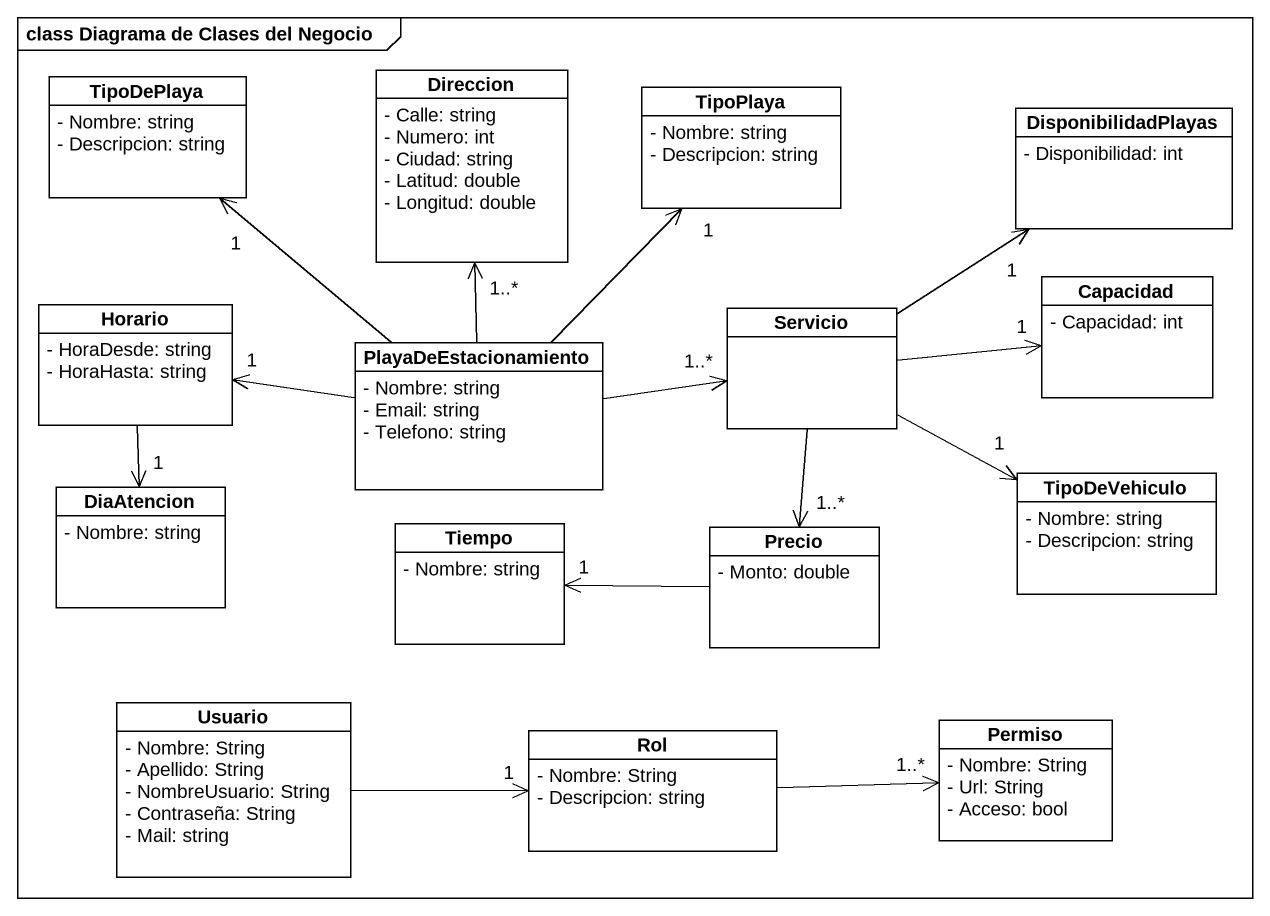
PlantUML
@startuml
mainframe class Diagrama de Clases del Negocio
hide circle
hide empty members
skinparam classAttributeIconSize 0
class TipoDePlaya {
  - Nombre: string
  - Descripcion: string
}
class Direccion {
  - Calle: string
  - Numero: int
  - Ciudad: string
  - Latitud: double
  - Longitud: double
}
class TipoPlaya {
  - Nombre: string
  - Descripcion: string
}
class DisponibilidadPlayas {
  - Disponibilidad: int
}
class Horario {
  - HoraDesde: string
  - HoraHasta: string
}
class Servicio
class Capacidad {
  - Capacidad: int
}
class PlayaDeEstacionamiento {
  - Nombre: string
  - Email: string
  - Telefono: string
}
class TipoDeVehiculo {
  - Nombre: string
  - Descripcion: string
}
class DiaAtencion {
  - Nombre: string
}
class Tiempo {
  - Nombre: string
}
class Precio {
  - Monto: double
}
class Usuario {
  - Nombre: String
  - Apellido: String
  - NombreUsuario: String
  - Contraseña: String
  - Mail: string
}
class Rol {
  - Nombre: String
  - Descripcion: string
}
class Permiso {
  - Nombre: String
  - Url: String
  - Acceso: bool
}
Horario --> "1" DiaAtencion
Servicio -up-> "1" DisponibilidadPlayas
Servicio -right-> "1" Capacidad
Servicio -right-> "1" TipoDeVehiculo
Servicio --> "1..*" Precio
PlayaDeEstacionamiento -up-> "1" TipoDePlaya
PlayaDeEstacionamiento -up-> "1..*" Direccion
PlayaDeEstacionamiento -up-> "1" TipoPlaya
PlayaDeEstacionamiento -left-> "1" Horario
PlayaDeEstacionamiento -right-> "1..*" Servicio
Precio -left-> "1" Tiempo
Usuario -right-> "1" Rol
Rol -right-> "1..*" Permiso
@enduml
